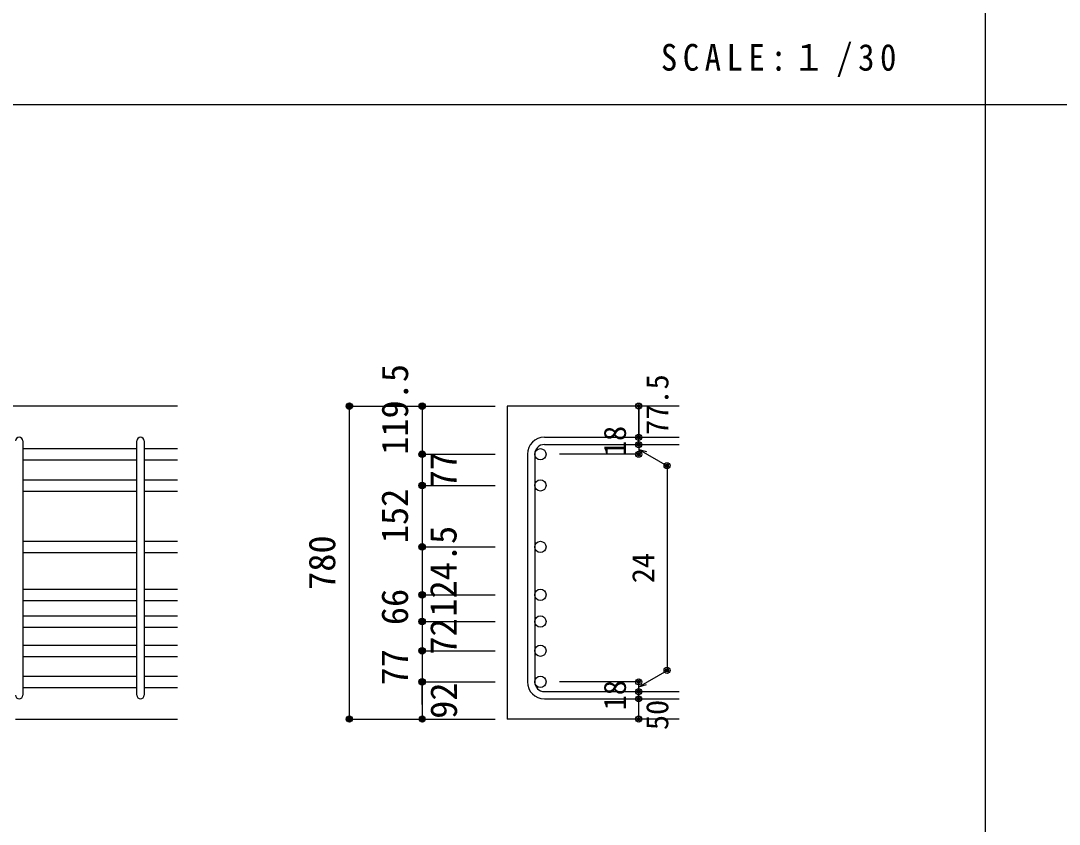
# Model space of a CAD drawing. Units: millimetres at full size, sheet at 1:30; details may follow other scales. Extents: x -5973 to 5954, y -4195 to 4201.
# Drawn here: x -3508 to -942, y -2000 to -15 of the extents above; entities that cross this region are included whole.
import ezdxf
from ezdxf.enums import TextEntityAlignment as Align

# ---------------------------------------------------------------- set-up
doc = ezdxf.new("R2010")
doc.units = ezdxf.units.MM
doc.header["$LTSCALE"] = 30
doc.header["$PDMODE"] = 32
doc.header["$PDSIZE"] = 15
for name, color, linetype in [('0-1_躯体線', 2, 'Continuous'), ('0-5_基礎梁筋', 7, 'Continuous'), ('0-6_スタラップ筋', 7, 'Continuous'), ('0-D_寸法', 4, 'Continuous'), ('6-7_文字', 7, 'Continuous'), ('F-0_枠', 6, 'Continuous')]:
    doc.layers.add(name, color=color, linetype=linetype)
doc.styles.add('ＭＳ ゴシック', font='')
doc.styles.get('ＭＳ ゴシック').set_extended_font_data('MS Gothic')

msp = doc.modelspace()

# ---------------------------------------------------------------- linework, layer by layer
at = {"layer": '0-1_躯体線'}
for p, q in [((-3120.8, -967.16), (-5070.8, -967.16)), ((-1880.8, -967.16), (-2305.8, -967.16)), ((-2305.8, -967.16), (-2305.8, -1740.66)), ((-3520.8, -1740.66), (-3120.8, -1740.66)), ((-1880.8, -1740.66), (-2305.8, -1740.66))]:
    msp.add_line(p, q, dxfattribs=at)
at = {"layer": '0-5_基礎梁筋'}
for p, q in [((-3502.8, -1072.36), (-3220.8, -1072.36)), ((-3202.8, -1072.36), (-3120.8, -1072.36)), ((-3502.8, -1100.36), (-3220.8, -1100.36)), ((-3202.8, -1100.36), (-3120.8, -1100.36)), ((-3502.8, -1149.36), (-3220.8, -1149.36)), ((-3202.8, -1149.36), (-3120.8, -1149.36)), ((-3502.8, -1177.36), (-3220.8, -1177.36)), ((-3202.8, -1177.36), (-3120.8, -1177.36)), ((-3502.8, -1301.36), (-3220.8, -1301.36)), ((-3202.8, -1301.36), (-3120.8, -1301.36)), ((-3502.8, -1329.36), (-3220.8, -1329.36)), ((-3202.8, -1329.36), (-3120.8, -1329.36)), ((-3502.8, -1419.66), (-3220.8, -1419.66)), ((-3202.8, -1419.66), (-3120.8, -1419.66)), ((-3502.8, -1447.66), (-3220.8, -1447.66)), ((-3202.8, -1447.66), (-3120.8, -1447.66)), ((-3502.8, -1485.66), (-3220.8, -1485.66)), ((-3202.8, -1485.66), (-3120.8, -1485.66)), ((-3502.8, -1513.66), (-3220.8, -1513.66)), ((-3202.8, -1513.66), (-3120.8, -1513.66)), ((-3502.8, -1557.66), (-3220.8, -1557.66)), ((-3202.8, -1557.66), (-3120.8, -1557.66)), ((-3502.8, -1585.66), (-3220.8, -1585.66)), ((-3202.8, -1585.66), (-3120.8, -1585.66)), ((-3502.8, -1634.66), (-3220.8, -1634.66)), ((-3202.8, -1634.66), (-3120.8, -1634.66)), ((-3502.8, -1662.66), (-3220.8, -1662.66)), ((-3202.8, -1662.66), (-3120.8, -1662.66))]:
    msp.add_line(p, q, dxfattribs=at)
at = {"layer": '0-5_基礎梁筋', "color": 3}
for centre in [(-2223.8, -1086.36), (-2223.8, -1163.36), (-2223.8, -1315.36), (-2223.8, -1433.66), (-2223.8, -1499.66), (-2223.8, -1571.66), (-2223.8, -1648.66)]:
    msp.add_circle(centre, 14, dxfattribs=at)
at = {"layer": '0-6_スタラップ筋'}
for p, q in [((-2213.8, -1044.36), (-1880.8, -1044.36)), ((-3502.8, -1053.36), (-3502.8, -1681.66)), ((-3220.8, -1681.66), (-3220.8, -1053.36)), ((-3202.8, -1053.36), (-3202.8, -1681.66)), ((-2213.8, -1062.36), (-1880.8, -1062.36)), ((-2255.8, -1086.36), (-2255.8, -1648.66)), ((-2237.8, -1086.36), (-2237.8, -1648.66)), ((-2213.8, -1672.66), (-1880.8, -1672.66)), ((-2213.8, -1690.66), (-1880.8, -1690.66))]:
    msp.add_line(p, q, dxfattribs=at)
for centre, radius, start, end in [((-3511.8, -1053.36), 9, 0, 180), ((-3211.8, -1053.36), 9, 0, 180), ((-2213.8, -1086.36), 42, 90, 180), ((-2213.8, -1086.36), 24, 90, 180), ((-2213.8, -1648.66), 42, 180, 270), ((-2213.8, -1648.66), 24, 180, 270), ((-3511.8, -1681.66), 9, 180, 0), ((-3211.8, -1681.66), 9, 180, 0)]:
    msp.add_arc(centre, radius, start, end, dxfattribs=at)
at = {"layer": '0-D_寸法'}
for p, q in [((-2695.8, -967.16), (-2515.8, -967.16)), ((-2695.8, -967.16), (-2515.8, -967.16)), ((-2695.8, -1740.66), (-2695.8, -967.16)), ((-2515.8, -967.16), (-2335.8, -967.16)), ((-2515.8, -967.16), (-2335.8, -967.16)), ((-2515.8, -967.16), (-2515.8, -1740.66)), ((-1980.8, -1044.36), (-1980.8, -967.16)), ((-1980.8, -967.16), (-1980.8, -1044.36)), ((-1980.8, -1062.36), (-1980.8, -1044.36)), ((-1980.8, -1062.36), (-1980.8, -1086.36)), ((-1980.8, -1074.36), (-1910.74, -1114.81)), ((-1980.8, -1074.36), (-1961.48, -1079.54)), ((-2515.8, -1086.36), (-2335.8, -1086.36)), ((-2515.8, -1086.36), (-2335.8, -1086.36)), ((-1980.8, -1086.36), (-2176.89, -1086.36)), ((-1910.74, -1114.81), (-1910.74, -1620.21)), ((-2515.8, -1163.36), (-2335.8, -1163.36)), ((-2515.8, -1163.36), (-2335.8, -1163.36)), ((-2515.8, -1315.36), (-2335.8, -1315.36)), ((-2515.8, -1433.66), (-2335.8, -1433.66)), ((-2515.8, -1499.66), (-2335.8, -1499.66)), ((-2515.8, -1571.66), (-2335.8, -1571.66)), ((-1980.8, -1660.66), (-1910.74, -1620.21)), ((-2515.8, -1648.66), (-2335.8, -1648.66)), ((-2515.8, -1704.63), (-2515.8, -1648.66)), ((-1980.8, -1648.66), (-2176.89, -1648.66)), ((-1980.8, -1672.66), (-1980.8, -1648.66)), ((-1980.8, -1660.66), (-1961.48, -1655.49)), ((-1980.8, -1690.66), (-1980.8, -1672.66)), ((-1980.8, -1740.66), (-1980.8, -1690.66)), ((-2695.8, -1740.66), (-2515.8, -1740.66)), ((-2515.8, -1740.66), (-2335.8, -1740.66))]:
    msp.add_line(p, q, dxfattribs=at)
for centre, radius in [((-2695.8, -967.16), 8), ((-2695.8, -967.16), 7.2), ((-2695.8, -967.16), 6.4), ((-2695.8, -967.16), 5.6), ((-2695.8, -967.16), 4.8), ((-2695.8, -967.16), 4), ((-2695.8, -967.16), 3.2), ((-2695.8, -967.16), 2.4), ((-2695.8, -967.16), 1.6), ((-2695.8, -967.16), 0.8), ((-2515.8, -967.16), 8), ((-2515.8, -967.16), 7.2), ((-2515.8, -967.16), 6.4), ((-2515.8, -967.16), 5.6), ((-2515.8, -967.16), 4.8), ((-2515.8, -967.16), 4), ((-2515.8, -967.16), 3.2), ((-2515.8, -967.16), 2.4), ((-2515.8, -967.16), 1.6), ((-2515.8, -967.16), 0.8), ((-1980.8, -967.16), 4), ((-1980.8, -967.16), 3.6), ((-1980.8, -967.16), 3.2), ((-1980.8, -967.16), 2.8), ((-1980.8, -967.16), 2.4), ((-1980.8, -967.16), 2), ((-1980.8, -967.16), 1.6), ((-1980.8, -967.16), 1.2), ((-1980.8, -967.16), 0.8), ((-1980.8, -967.16), 0.4), ((-1980.8, -1044.36), 4), ((-1980.8, -1044.36), 3.6), ((-1980.8, -1044.36), 3.2), ((-1980.8, -1044.36), 2.8), ((-1980.8, -1044.36), 2.4), ((-1980.8, -1044.36), 2), ((-1980.8, -1044.36), 1.6), ((-1980.8, -1044.36), 1.2), ((-1980.8, -1044.36), 0.8), ((-1980.8, -1044.36), 0.4), ((-1980.8, -1062.36), 4), ((-1980.8, -1062.36), 3.6), ((-1980.8, -1062.36), 3.2), ((-1980.8, -1062.36), 2.8), ((-1980.8, -1062.36), 2.4), ((-1980.8, -1062.36), 2), ((-1980.8, -1062.36), 1.6), ((-1980.8, -1062.36), 1.2), ((-1980.8, -1062.36), 0.8), ((-1980.8, -1062.36), 0.4), ((-2515.8, -1086.36), 8), ((-2515.8, -1086.36), 7.2), ((-2515.8, -1086.36), 6.4), ((-2515.8, -1086.36), 5.6), ((-2515.8, -1086.36), 4.8), ((-2515.8, -1086.36), 4), ((-2515.8, -1086.36), 3.2), ((-2515.8, -1086.36), 2.4), ((-2515.8, -1086.36), 1.6), ((-2515.8, -1086.36), 0.8), ((-1980.8, -1086.36), 4), ((-1980.8, -1086.36), 3.6), ((-1980.8, -1086.36), 3.2), ((-1980.8, -1086.36), 2.8), ((-1980.8, -1086.36), 2.4), ((-1980.8, -1086.36), 2), ((-1980.8, -1086.36), 1.6), ((-1980.8, -1086.36), 1.2), ((-1980.8, -1086.36), 0.8), ((-1980.8, -1086.36), 0.4), ((-1910.74, -1114.81), 4), ((-1910.74, -1114.81), 3.6), ((-1910.74, -1114.81), 3.2), ((-1910.74, -1114.81), 2.8), ((-1910.74, -1114.81), 2.4), ((-1910.74, -1114.81), 2), ((-1910.74, -1114.81), 1.6), ((-1910.74, -1114.81), 1.2), ((-1910.74, -1114.81), 0.8), ((-1910.74, -1114.81), 0.4), ((-2515.8, -1163.36), 8), ((-2515.8, -1163.36), 7.2), ((-2515.8, -1163.36), 6.4), ((-2515.8, -1163.36), 5.6), ((-2515.8, -1163.36), 4.8), ((-2515.8, -1163.36), 4), ((-2515.8, -1163.36), 3.2), ((-2515.8, -1163.36), 2.4), ((-2515.8, -1163.36), 1.6), ((-2515.8, -1163.36), 0.8), ((-2515.8, -1315.36), 8), ((-2515.8, -1315.36), 7.2), ((-2515.8, -1315.36), 6.4), ((-2515.8, -1315.36), 5.6), ((-2515.8, -1315.36), 4.8), ((-2515.8, -1315.36), 4), ((-2515.8, -1315.36), 3.2), ((-2515.8, -1315.36), 2.4), ((-2515.8, -1315.36), 1.6), ((-2515.8, -1315.36), 0.8), ((-2515.8, -1433.66), 8), ((-2515.8, -1433.66), 7.2), ((-2515.8, -1433.66), 6.4), ((-2515.8, -1433.66), 5.6), ((-2515.8, -1433.66), 4.8), ((-2515.8, -1433.66), 4), ((-2515.8, -1433.66), 3.2), ((-2515.8, -1433.66), 2.4), ((-2515.8, -1433.66), 1.6), ((-2515.8, -1433.66), 0.8), ((-2515.8, -1499.66), 8), ((-2515.8, -1499.66), 7.2), ((-2515.8, -1499.66), 6.4), ((-2515.8, -1499.66), 5.6), ((-2515.8, -1499.66), 4.8), ((-2515.8, -1499.66), 4), ((-2515.8, -1499.66), 3.2), ((-2515.8, -1499.66), 2.4), ((-2515.8, -1499.66), 1.6), ((-2515.8, -1499.66), 0.8), ((-2515.8, -1571.66), 8), ((-2515.8, -1571.66), 7.2), ((-2515.8, -1571.66), 6.4), ((-2515.8, -1571.66), 5.6), ((-2515.8, -1571.66), 4.8), ((-2515.8, -1571.66), 4), ((-2515.8, -1571.66), 3.2), ((-2515.8, -1571.66), 2.4), ((-2515.8, -1571.66), 1.6), ((-2515.8, -1571.66), 0.8), ((-1910.74, -1620.21), 4), ((-1910.74, -1620.21), 3.6), ((-2515.8, -1648.66), 8), ((-2515.8, -1648.66), 7.2), ((-2515.8, -1648.66), 6.4), ((-1910.74, -1620.21), 3.2), ((-1910.74, -1620.21), 2.8), ((-1910.74, -1620.21), 2.4), ((-1910.74, -1620.21), 2), ((-1910.74, -1620.21), 1.6), ((-1910.74, -1620.21), 1.2), ((-1910.74, -1620.21), 0.8), ((-1910.74, -1620.21), 0.4), ((-2515.8, -1648.66), 5.6), ((-2515.8, -1648.66), 4.8), ((-2515.8, -1648.66), 4), ((-2515.8, -1648.66), 3.2), ((-2515.8, -1648.66), 2.4), ((-2515.8, -1648.66), 1.6), ((-2515.8, -1648.66), 0.8), ((-1980.8, -1648.66), 4), ((-1980.8, -1648.66), 3.6), ((-1980.8, -1648.66), 3.2), ((-1980.8, -1648.66), 2.8), ((-1980.8, -1648.66), 2.4), ((-1980.8, -1648.66), 2), ((-1980.8, -1648.66), 1.6), ((-1980.8, -1648.66), 1.2), ((-1980.8, -1648.66), 0.8), ((-1980.8, -1648.66), 0.4), ((-1980.8, -1672.66), 4), ((-1980.8, -1690.66), 4), ((-1980.8, -1672.66), 3.6), ((-1980.8, -1690.66), 3.6), ((-1980.8, -1672.66), 3.2), ((-1980.8, -1690.66), 3.2), ((-1980.8, -1672.66), 2.8), ((-1980.8, -1690.66), 2.8), ((-1980.8, -1672.66), 2.4), ((-1980.8, -1690.66), 2.4), ((-1980.8, -1672.66), 2), ((-1980.8, -1690.66), 2), ((-1980.8, -1672.66), 1.6), ((-1980.8, -1690.66), 1.6), ((-1980.8, -1672.66), 1.2), ((-1980.8, -1690.66), 1.2), ((-1980.8, -1672.66), 0.8), ((-1980.8, -1690.66), 0.8), ((-1980.8, -1672.66), 0.4), ((-1980.8, -1690.66), 0.4), ((-2695.8, -1740.66), 7.2), ((-2695.8, -1740.66), 6.4), ((-2695.8, -1740.66), 5.6), ((-2695.8, -1740.66), 4.8), ((-2695.8, -1740.66), 4), ((-2695.8, -1740.66), 3.2), ((-2695.8, -1740.66), 2.4), ((-2695.8, -1740.66), 1.6), ((-2695.8, -1740.66), 0.8), ((-2515.8, -1740.66), 7.2), ((-2515.8, -1740.66), 6.4), ((-2515.8, -1740.66), 5.6), ((-2515.8, -1740.66), 4.8), ((-2515.8, -1740.66), 4), ((-2515.8, -1740.66), 3.2), ((-2515.8, -1740.66), 2.4), ((-2515.8, -1740.66), 1.6), ((-2515.8, -1740.66), 0.8), ((-1980.8, -1740.66), 4), ((-1980.8, -1740.66), 3.6), ((-1980.8, -1740.66), 3.2), ((-1980.8, -1740.66), 2.8), ((-1980.8, -1740.66), 2.4), ((-1980.8, -1740.66), 2), ((-1980.8, -1740.66), 1.6), ((-1980.8, -1740.66), 1.2), ((-1980.8, -1740.66), 0.8), ((-1980.8, -1740.66), 0.4)]:
    msp.add_circle(centre, radius, dxfattribs=at)
at = {"layer": '0-D_寸法', "color": 7}
for p in [(-2695.8, -967.16), (-2695.8, -967.16), (-2695.8, -967.16), (-2515.8, -967.16), (-1980.8, -967.16), (-1980.8, -1044.36), (-1980.8, -1062.36), (-2515.8, -1086.36), (-1980.8, -1086.36), (-1910.74, -1114.81), (-2515.8, -1163.36), (-2515.8, -1315.36), (-2515.8, -1315.36), (-2515.8, -1433.66), (-2515.8, -1433.66), (-2515.8, -1499.66), (-2515.8, -1499.66), (-2515.8, -1571.66), (-2515.8, -1571.66), (-1910.74, -1620.21), (-2515.8, -1648.66), (-2515.8, -1648.66), (-1980.8, -1648.66), (-1980.8, -1648.66), (-1980.8, -1672.66), (-1980.8, -1690.66), (-2695.8, -1740.66), (-2695.8, -1740.66), (-2695.8, -1740.66), (-2515.8, -1740.66), (-1980.8, -1740.66)]:
    msp.add_point(p, dxfattribs=at)
at = {"layer": 'F-0_枠', "color": 2}
for p, q in [((-1124.64, 4201.15), (-1124.64, -4195.24)), ((-5972.88, -222.05), (3723.6, -222.05))]:
    msp.add_line(p, q, dxfattribs=at)

# ---------------------------------------------------------------- texts
at = {"layer": '0-D_寸法', "style": 'ＭＳ ゴシック'}
for s, height, p in [('119.5', 65.98, (-2530.8, -1087.66)), ('77.5', 54.99, (-1890.8, -1038.36)), ('18', 54.99, (-1995.8, -1090.86)), ('77', 65.98, (-2410.87, -1170.55)), ('152', 65.98, (-2531.14, -1306.12)), ('124.5', 65.98, (-2411.04, -1487.52)), ('780', 65.98, (-2710.8, -1421.41)), ('24', 54.99, (-1925.74, -1405.01)), ('66', 65.98, (-2531.06, -1508.54)), ('72', 65.98, (-2410.62, -1581.55)), ('77', 65.98, (-2531.37, -1657.64)), ('92', 65.98, (-2410.11, -1739.95)), ('18', 54.99, (-1995.8, -1719.16)), ('50', 54.99, (-1891.16, -1767.89))]:
    msp.add_text(s, height=height, rotation=90, dxfattribs=at).set_placement(p, align=Align.BOTTOM_LEFT)
at = {"layer": '6-7_文字', "color": 2, "insert": (-1925.98, -154.55), "char_height": 65.98, "attachment_point": 7, "style": 'ＭＳ ゴシック'}
msp.add_mtext('\\T1.34;\\W0.9;SCALE:１/30', dxfattribs=at)

doc.saveas('drawing.dxf')
